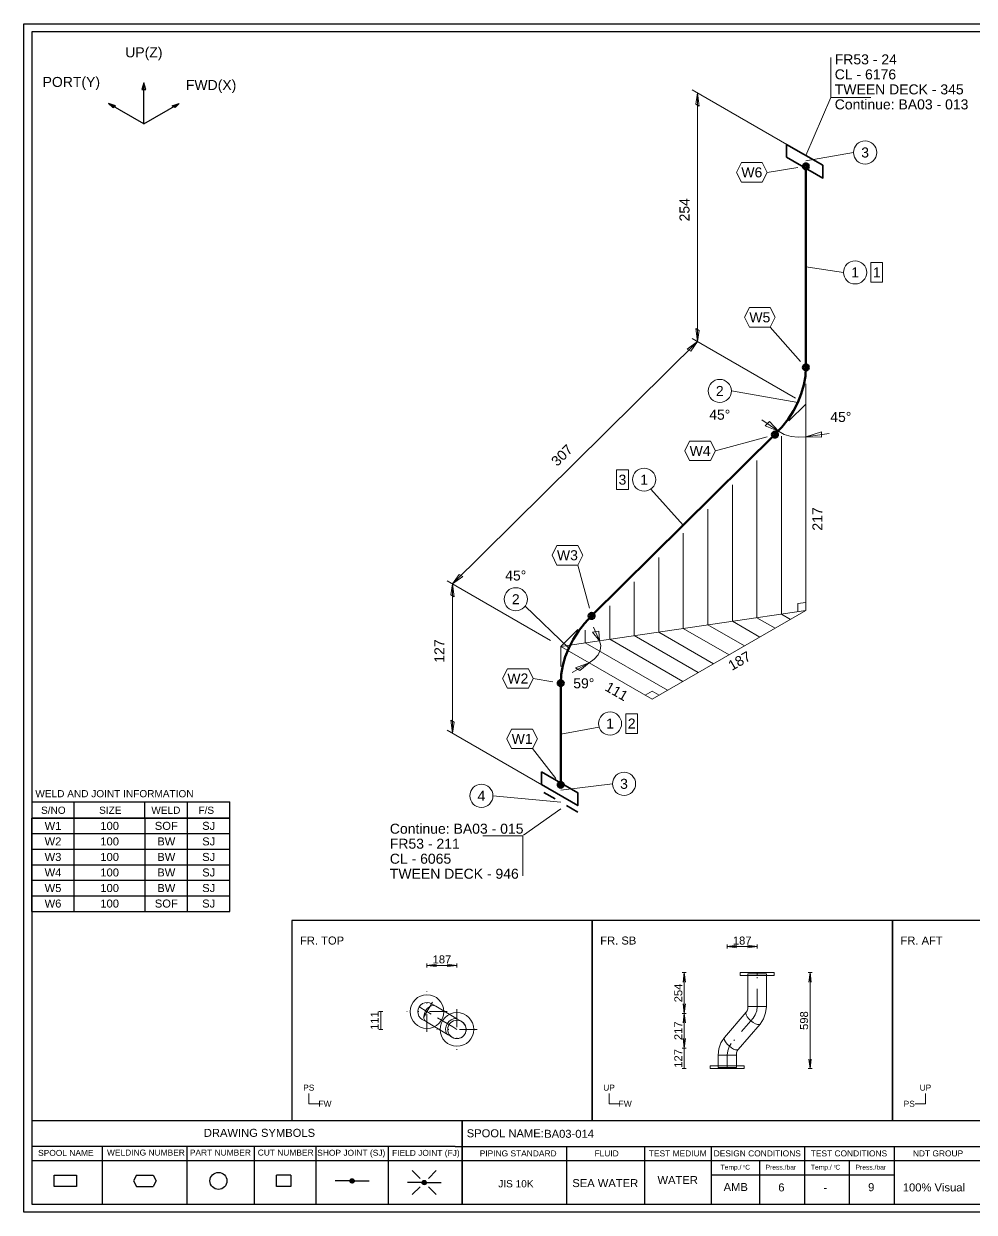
# Model space of a CAD drawing. Header units: millimetres. Extents: x 0 to 420, y 0 to 297.
# Drawn here: x 0 to 237.4, y 0 to 297 of the extents above; entities that cross this region are included whole.
import ezdxf
from ezdxf.enums import TextEntityAlignment as Align

# ---------------------------------------------------------------- set-up
doc = ezdxf.new("R2010")
doc.units = ezdxf.units.MM
doc.linetypes.add('DOTTED_DASHED5', pattern=[9.99997, 4.444431, -2.666659, 0.222222, -2.666659])
doc.linetypes.add('DOTTED_DASHED6', pattern=[10, 4.444444, -2.666667, 0.222222, -2.666667])
for name, color, linetype in [('FramesFromTables', 40, 'Continuous'), ('I_Coordinates', 11, 'Continuous'), ('I_CutNumbers', 10, 'Continuous'), ('I_Dimensions', 4, 'Continuous'), ('I_OtherComponents', 2, 'Continuous'), ('I_PartNumbers', 9, 'Continuous'), ('I_Pipes', 1, 'Continuous'), ('I_Tags', 8, 'Continuous'), ('I_Triangles', 5, 'Continuous'), ('SymbolsOnDrawingSheet', 1, 'Continuous'), ('TextFromTables', 2, 'Continuous'), ('TextFromTextBoxes', 2, 'Continuous')]:
    doc.layers.add(name, color=color, linetype=linetype)
doc.styles.add('Cadmatic Default Text', font='arial.ttf')

# ---------------------------------------------------------------- blocks, each defined once
blk = doc.blocks.new('BA01728716203_BOM_4')
at = {"layer": 'FramesFromTables', "linetype": 'ByBlock', "lineweight": 18}
for p, q in [((292, 285), (418, 285)), ((292, 271.5), (292, 285)), ((292, 271.5), (292, 285)), ((299.6, 271.5), (299.6, 285)), ((299.6, 271.5), (299.6, 285)), ((307, 271.5), (307, 285)), ((307, 271.5), (307, 285)), ((318.6, 271.5), (318.6, 285)), ((318.6, 271.5), (318.6, 285)), ((360.1, 271.5), (360.1, 285)), ((360.1, 271.5), (360.1, 285)), ((384.2, 271.5), (384.2, 285)), ((384.2, 271.5), (384.2, 285)), ((405.2, 271.5), (405.2, 285)), ((405.2, 271.5), (405.2, 285)), ((418, 271.5), (418, 285)), ((292, 280.5), (418, 280.5)), ((292, 276), (418, 276)), ((292, 205), (418.1, 205)), ((292, 200.67), (292, 205)), ((292.1, 200.67), (292.1, 205)), ((299.6, 200.67), (299.6, 205)), ((299.6, 200.67), (299.6, 205)), ((307.2, 200.67), (307.2, 205)), ((307.2, 200.67), (307.2, 205)), ((361.8, 200.67), (361.8, 205)), ((361.8, 200.67), (361.8, 205)), ((383.6, 200.67), (383.6, 205)), ((383.6, 200.67), (383.6, 205)), ((405.2, 200.67), (405.2, 205)), ((405.2, 200.67), (405.2, 205)), ((418, 200.67), (418, 205)), ((292, 127.3), (418.2, 127.3)), ((292, 115.3), (292, 127.3)), ((292, 115.3), (292, 127.3)), ((298.5, 115.3), (298.5, 127.3)), ((298.5, 115.3), (298.5, 127.3)), ((356.6, 115.3), (356.6, 127.3)), ((356.6, 115.3), (356.6, 127.3)), ((380, 115.3), (380, 127.3)), ((380, 115.3), (380, 127.3)), ((399.6, 115.3), (399.6, 127.3)), ((399.6, 115.3), (399.6, 127.3)), ((418, 115.3), (418, 127.3)), ((292, 123.3), (418.2, 123.3)), ((292, 119.3), (418.2, 119.3)), ((292, 68.4), (418, 68.4)), ((292, 58.6), (292, 68.4)), ((292, 58.6), (292, 68.4)), ((305.1, 58.6), (305.1, 68.4)), ((305.1, 58.6), (305.1, 68.4)), ((323.8, 58.6), (323.8, 68.4)), ((323.8, 58.6), (323.8, 68.4)), ((384.9, 58.6), (384.9, 68.4)), ((384.9, 58.6), (384.9, 68.4)), ((397.2, 58.6), (397.2, 68.4)), ((397.2, 58.6), (397.2, 68.4)), ((407.8, 58.6), (407.8, 68.4)), ((407.8, 58.6), (407.8, 68.4)), ((418, 58.6), (418, 68.4)), ((292, 65.13), (418, 65.13)), ((292, 61.87), (418, 61.87))]:
    blk.add_line(p, q, dxfattribs=at)
at = {"layer": 'FramesFromTables', "linetype": 'ByBlock', "lineweight": -3}
for p, q in [((2, 98.5), (51.5, 98.5)), ((2, 75.19), (2, 98.5)), ((2, 75.19), (2, 98.5)), ((12.6, 75.19), (12.6, 98.5)), ((12.6, 75.19), (12.6, 98.5)), ((30.3, 75.19), (30.3, 98.5)), ((30.3, 75.19), (30.3, 98.5)), ((40.9, 75.19), (40.9, 98.5)), ((40.9, 75.19), (40.9, 98.5)), ((51.5, 75.19), (51.5, 98.5)), ((2, 94.62), (51.5, 94.62)), ((2, 90.73), (51.5, 90.73)), ((2, 86.85), (51.5, 86.85)), ((2, 82.96), (51.5, 82.96)), ((2, 79.08), (51.5, 79.08))]:
    blk.add_line(p, q, dxfattribs=at)
at = {"layer": 'FramesFromTables', "linetype": 'ByBlock', "lineweight": 18, "flags": 128}
for points in [[(292, 271.5), (418, 271.5), (418, 285)], [(292, 200.67), (418.1, 200.67), (418.1, 205)], [(292, 115.3), (418.2, 115.3), (418.2, 127.3)], [(292, 58.6), (418, 58.6), (418, 68.4)]]:
    blk.add_lwpolyline(points, dxfattribs=at)
at = {"layer": 'FramesFromTables', "linetype": 'ByBlock', "lineweight": -3, "flags": 128}
blk.add_lwpolyline([(2, 75.19), (51.5, 75.19), (51.5, 98.5)], dxfattribs=at)
at = {"layer": 'TextFromTables', "linetype": 'ByBlock', "lineweight": 13, "style": 'Cadmatic Default Text'}
for s, p in [('1', (295.8, 282.75)), ('2', (295.8, 278.25)), ('3', (295.8, 273.75))]:
    blk.add_text(s, height=2, dxfattribs=at).set_placement(p, align=Align.MIDDLE_CENTER)
at = {"layer": 'TextFromTables', "linetype": 'ByBlock', "lineweight": 25, "style": 'Cadmatic Default Text'}
for s, p in [('0.51 ', (312.8, 282.75)), ('100A Sch40', (372.15, 282.75)), ('STPG370', (394.7, 282.75)), ('2', (303.3, 278.25)), ('100A Sch40', (372.15, 278.25)), ('PG 370', (394.7, 278.25)), ('2', (303.3, 273.75)), ('100A JIS10K', (372.15, 273.75)), ('SF 390A', (394.7, 273.75)), ('4', (295.85, 202.83)), ('1', (303.4, 202.83)), ('CNAF', (394.4, 202.83)), ('1', (295.25, 125.3)), ('2', (295.25, 121.3)), ('3', (295.25, 117.3)), ('W1', (7.3, 96.56)), ('100', (21.45, 96.56)), ('SOF', (35.6, 96.56)), ('SJ', (46.2, 96.56)), ('W2', (7.3, 92.67)), ('100', (21.45, 92.67)), ('BW', (35.6, 92.67)), ('SJ', (46.2, 92.67)), ('W3', (7.3, 88.79)), ('100', (21.45, 88.79)), ('BW', (35.6, 88.79)), ('SJ', (46.2, 88.79)), ('W4', (7.3, 84.91)), ('100', (21.45, 84.91)), ('BW', (35.6, 84.91)), ('SJ', (46.2, 84.91)), ('W5', (7.3, 81.02)), ('100', (21.45, 81.02)), ('BW', (35.6, 81.02)), ('SJ', (46.2, 81.02)), ('W6', (7.3, 77.14)), ('100', (21.45, 77.14)), ('SOF', (35.6, 77.14)), ('SJ', (46.2, 77.14))]:
    blk.add_text(s, height=2, dxfattribs=at).set_placement(p, align=Align.MIDDLE_CENTER)
for s, height, p in [('Pipe Seamless, BW ', 2, (319.4, 282.75)), ('16.00', 2, (406, 282.75)), ('Elbow SR, BW 45 deg', 2, (319.4, 278.25)), ('2.69', 2, (406, 278.25)), ('Flange SOFF ', 2, (319.4, 273.75)), ('2.39', 2, (406, 273.75)), ('Gasket, JIS10K, Thk 3mm ', 2, (308, 202.83)), ('100A', 2, (362.6, 202.83)), ('Pipe Seamless, BW', 2, (299.3, 125.3)), ('100A Sch40', 2, (357.4, 125.3)), ('STPG370', 1.75, (380.8, 125.3)), ('205', 2, (400.4, 125.3)), ('Pipe Seamless, BW', 2, (299.3, 121.3)), ('100A Sch40', 2, (357.4, 121.3)), ('STPG370', 1.75, (380.8, 121.3)), ('78', 2, (400.4, 121.3)), ('Pipe Seamless, BW', 2, (299.3, 117.3)), ('100A Sch40', 2, (357.4, 117.3)), ('STPG370', 1.75, (380.8, 117.3)), ('223', 2, (400.4, 117.3))]:
    blk.add_text(s, height=height, dxfattribs=at).set_placement(p, align=Align.MIDDLE_LEFT)
at = {"layer": 'TextFromTextBoxes', "linetype": 'ByBlock', "lineweight": -3, "style": 'Cadmatic Default Text'}
for s, p in [('EMAS OFFSHORE LIMITED', (306.3, 33.1)), ('BIO-SEA', (383.3, 33.65)), ('9354947', (368.2, 29.15)), ('-', (306.3, 29.2)), ('P1482', (307.1, 25)), ('JP 88 STORK', (372.9, 25.05)), ('BA03-014', (130, 19.6))]:
    blk.add_text(s, height=2, dxfattribs=at).set_placement(p, align=Align.MIDDLE_LEFT)
at = {"layer": 'TextFromTextBoxes', "linetype": 'ByBlock', "lineweight": 25, "style": 'Cadmatic Default Text'}
blk.add_text('BA03', height=2.5, dxfattribs=at).set_placement((357.5, 18.3), align=Align.MIDDLE_LEFT)
at = {"layer": 'TextFromTextBoxes', "linetype": 'ByBlock', "lineweight": -3, "style": 'Cadmatic Default Text'}
for s, height, p in [('WATER', 2, (163.35, 8.05)), ('SEA WATER', 2, (145.25, 7.28)), ('AMB', 2, (177.85, 6.3)), ('6', 2, (189.25, 6.2)), ('-', 2, (200.2, 6.15)), ('9', 2, (211.7, 6.25)), ('100% Visual', 2, (227.35, 6.2)), ('Ships Paint Spec', 2, (261.75, 6.3)), ('16 kg', 2, (284.75, 6.35)), ('30/40', 2.5, (316.1, 6.5))]:
    blk.add_text(s, height=height, dxfattribs=at).set_placement(p, align=Align.MIDDLE_CENTER)
at = {"layer": 'TextFromTextBoxes', "linetype": 'ByBlock', "lineweight": 25, "style": 'Cadmatic Default Text'}
blk.add_text('BA03', height=3, dxfattribs=at).set_placement((370.1, 6.45), align=Align.MIDDLE_CENTER)
blk = doc.blocks.new('SEDS_SPOOL_FORMAT_Gol_6')
at = {"layer": 'SymbolsOnDrawingSheet', "linetype": 'ByBlock', "lineweight": -3, "flags": 128}
for points in [[(0, 297), (420, 297), (420, 0), (0, 0), (0, 297)], [(418.01, 295.01), (2, 295.01)], [(2, 295.01), (2, 2)], [(2, 102.57), (51.49, 102.57)], [(12.6, 98.45), (12.6, 102.57)], [(30.28, 98.45), (30.28, 102.57)], [(40.88, 98.45), (40.88, 102.57)], [(51.49, 98.45), (51.49, 102.57)], [(2, 98.5), (51.5, 98.5)], [(2, 98.5), (51.5, 98.5)], [(51.49, 98.47), (2, 98.47)], [(2, 98.45), (51.49, 98.45)], [(2, 22.93), (107.74, 22.93)], [(107.74, 22.93), (292.02, 22.93)], [(109.52, 22.93), (109.52, 2)], [(109.52, 2), (109.52, 22.93)], [(107.74, 16.45), (2, 16.45)], [(19.62, 16.45), (19.62, 2)], [(40.69, 16.45), (40.69, 2)], [(57.56, 16.45), (57.56, 2)], [(72.95, 16.45), (72.95, 2)], [(91.02, 16.45), (91.02, 2)], [(107.74, 16.45), (292.02, 16.45)], [(135.58, 16.45), (135.58, 2)], [(155.03, 16.45), (155.03, 2)], [(171.67, 16.45), (171.67, 2)], [(195.02, 16.45), (195.02, 2)], [(217.4, 16.45), (217.4, 2)], [(2, 12.91), (292.02, 12.91)], [(183.82, 12.91), (183.82, 2)], [(206.21, 12.91), (206.21, 2)], [(13.2, 6.41), (7.55, 6.41), (7.55, 9.23), (13.2, 9.23)], [(13.2, 9.23), (13.2, 6.41)], [(28.12, 9.23), (27.42, 7.82)], [(28.12, 9.23), (32.36, 9.23)], [(32.36, 9.23), (33.07, 7.82)], [(66.68, 9.23), (66.68, 6.41), (63.15, 6.41), (63.15, 9.23)], [(66.68, 9.23), (63.15, 9.23)], [(99, 8.47), (97.06, 10.41)], [(101.09, 8.47), (103.03, 10.41)], [(171.67, 9.37), (217.4, 9.37)], [(171.67, 9.37), (217.4, 9.37)], [(27.42, 7.82), (28.12, 6.41)], [(28.12, 6.41), (32.36, 6.41)], [(33.07, 7.82), (32.36, 6.41)], [(81.48, 7.82), (77.79, 7.82)], [(81.49, 7.78), (82.04, 8.32)], [(81.51, 7.9), (81.93, 8.32)], [(81.52, 7.7), (82.14, 8.32)], [(81.55, 7.62), (82.22, 8.29)], [(81.56, 8.06), (81.76, 8.26)], [(81.57, 7.54), (82.28, 8.25)], [(81.62, 7.48), (82.34, 8.2)], [(81.68, 7.44), (82.4, 8.16)], [(81.74, 7.39), (82.45, 8.1)], [(81.8, 7.35), (82.48, 8.02)], [(81.88, 7.32), (82.5, 7.94)], [(81.98, 7.32), (82.53, 7.86)], [(82.09, 7.32), (82.52, 7.75)], [(82.24, 7.36), (82.47, 7.59)], [(82.54, 7.82), (86.24, 7.82)], [(99.51, 7.42), (95.82, 7.42)], [(99, 6.38), (97.06, 4.44)], [(99.53, 7.47), (99.99, 7.93)], [(99.53, 7.37), (100.1, 7.93)], [(99.56, 7.29), (100.2, 7.93)], [(99.58, 7.62), (99.88, 7.93)], [(99.58, 7.21), (100.27, 7.89)], [(99.61, 7.13), (100.33, 7.84)], [(99.67, 7.08), (100.39, 7.8)], [(99.73, 7.03), (100.45, 7.75)], [(99.79, 6.99), (100.49, 7.69)], [(99.85, 6.94), (100.52, 7.61)], [(99.94, 6.92), (100.54, 7.53)], [(100.04, 6.92), (100.57, 7.45)], [(100.15, 6.92), (100.54, 7.31)], [(100.38, 7.04), (100.49, 7.15)], [(100.57, 7.42), (104.27, 7.42)], [(101.09, 6.38), (103.03, 4.44)], [(2, 2), (418.01, 2)]]:
    blk.add_lwpolyline(points, dxfattribs=at)
at = {"layer": 'SymbolsOnDrawingSheet', "linetype": 'ByBlock', "lineweight": -3}
for centre, radius in [((48.63, 7.82), 2.12), ((82.01, 7.82), 0.53), ((100.04, 7.42), 0.53)]:
    blk.add_circle(centre, radius, dxfattribs=at)
at = {"layer": 'SymbolsOnDrawingSheet', "linetype": 'ByBlock', "lineweight": -3, "style": 'Cadmatic Default Text'}
for s, p in [('WELD AND JOINT INFORMATION', (2.89, 105.5)), ('S/NO', (4.31, 101.36)), ('SIZE', (18.81, 101.36)), ('WELD', (31.86, 101.36)), ('F/S', (43.63, 101.36))]:
    blk.add_text(s, height=1.8, dxfattribs=at).set_placement(p, align=Align.TOP_LEFT)
for s, height, p in [('DRAWING SYMBOLS', 2, (44.98, 18.84)), ('Temp./  C   ', 1.2, (174.06, 10.65)), ('Press./bar', 1.2, (185.31, 10.65)), ('Temp./  C   ', 1.2, (196.61, 10.65)), ('Press./bar', 1.2, (207.78, 10.65)), ('0', 0.53, (179.71, 11.25)), ('0', 0.53, (202.37, 11.25))]:
    blk.add_text(s, height=height, dxfattribs=at).set_placement(p)
for s, height, p in [('SPOOL NAME:', 2, (110.65, 19.73)), ('SPOOL NAME', 1.5, (3.58, 14.83)), ('WELDING NUMBER', 1.5, (20.79, 14.91)), ('PART NUMBER', 1.5, (41.48, 14.91)), ('CUT NUMBER', 1.5, (58.44, 14.91)), ('SHOP JOINT (SJ)', 1.5, (73.31, 14.85)), ('FIELD JOINT (FJ)', 1.5, (92, 14.83)), ('PIPING STANDARD', 1.5, (113.89, 14.7)), ('FLUID', 1.5, (142.57, 14.7)), ('TEST MEDIUM', 1.5, (156.14, 14.7)), ('DESIGN CONDITIONS', 1.5, (172.34, 14.7)), ('TEST CONDITIONS', 1.5, (196.58, 14.7)), ('NDT GROUP', 1.5, (222.09, 14.7)), ('JIS 10K', 1.8, (118.53, 7.12))]:
    blk.add_text(s, height=height, dxfattribs=at).set_placement(p, align=Align.MIDDLE_LEFT)
blk = doc.blocks.new('BA01728716203_PRT_100_3')
at = {"layer": 'I_OtherComponents', "linetype": 'ByBlock', "lineweight": 35}
for p, q in [((80.72, 79.97), (77.89, 81.6)), ((86.38, 76.71), (83.55, 78.34))]:
    blk.add_line(p, q, dxfattribs=at)
blk = doc.blocks.new('BA01728716203_PRT_101_3')
at = {"layer": 'I_OtherComponents', "linetype": 'ByBlock', "lineweight": 35, "flags": 128}
blk.add_lwpolyline([(77.33, 86.77), (77.33, 83.56), (86.38, 78.34), (86.38, 81.55), (77.33, 86.77)], dxfattribs=at)
at = {"layer": 'I_OtherComponents', "linetype": 'ByBlock', "lineweight": 50}
for radius in [0.75, 0.375]:
    blk.add_circle((82.14, 83.51), radius, dxfattribs=at)
blk = doc.blocks.new('BA01728716203_PRT_102_3')
at = {"layer": 'I_Pipes', "linetype": 'ByBlock', "lineweight": 50}
blk.add_line((82.14, 83.51), (82.14, 108.91), dxfattribs=at)
blk = doc.blocks.new('BA01728716203_PRT_103_3')
at = {"layer": 'I_Pipes', "linetype": 'ByBlock', "lineweight": 0}
for q in [(86.38, 122.29), (82.14, 113.05)]:
    blk.add_line((82.14, 118.1), q, dxfattribs=at)
at = {"layer": 'I_Pipes', "linetype": 'ByBlock', "lineweight": 50, "flags": 128}
blk.add_lwpolyline([(82.14, 108.91), (82.26, 111.1), (82.64, 113.31), (83.27, 115.52), (84.14, 117.69), (85.24, 119.82), (86.57, 121.88), (88.11, 123.86), (89.85, 125.72)], dxfattribs=at)
at = {"layer": 'I_Pipes', "linetype": 'ByBlock', "lineweight": 50}
for centre, radius in [((89.85, 125.72), 0.75), ((89.85, 125.72), 0.375), ((82.14, 108.91), 0.75), ((82.14, 108.91), 0.375)]:
    blk.add_circle(centre, radius, dxfattribs=at)
blk = doc.blocks.new('BA01728716203_PRT_104_3')
at = {"layer": 'I_Pipes', "linetype": 'ByBlock', "lineweight": 50}
blk.add_line((89.85, 125.72), (135.65, 171.03), dxfattribs=at)
blk = doc.blocks.new('BA01728716203_PRT_105_3')
at = {"layer": 'I_Pipes', "linetype": 'ByBlock', "lineweight": 0}
for q in [(143.37, 183.71), (139.12, 174.46)]:
    blk.add_line((143.37, 178.66), q, dxfattribs=at)
at = {"layer": 'I_Pipes', "linetype": 'ByBlock', "lineweight": 50, "flags": 128}
blk.add_lwpolyline([(135.65, 171.03), (137.39, 172.9), (138.93, 174.87), (140.26, 176.93), (141.36, 179.06), (142.23, 181.24), (142.86, 183.44), (143.24, 185.65), (143.37, 187.84)], dxfattribs=at)
at = {"layer": 'I_Pipes', "linetype": 'ByBlock', "lineweight": 50}
for centre, radius in [((143.37, 187.84), 0.75), ((143.37, 187.84), 0.375), ((135.65, 171.03), 0.75), ((135.65, 171.03), 0.375)]:
    blk.add_circle(centre, radius, dxfattribs=at)
blk = doc.blocks.new('BA01728716203_PRT_106_3')
at = {"layer": 'I_Pipes', "linetype": 'ByBlock', "lineweight": 50}
blk.add_line((143.37, 187.84), (143.37, 238.06), dxfattribs=at)
blk = doc.blocks.new('BA01728716203_PRT_107_3')
at = {"layer": 'I_OtherComponents', "linetype": 'ByBlock', "lineweight": 35, "flags": 128}
blk.add_lwpolyline([(138.56, 240.34), (138.56, 243.55), (147.61, 238.33), (147.61, 235.12), (138.56, 240.34)], dxfattribs=at)
at = {"layer": 'I_OtherComponents', "linetype": 'ByBlock', "lineweight": 50}
for radius in [0.75, 0.375]:
    blk.add_circle((143.37, 238.06), radius, dxfattribs=at)
blk = doc.blocks.new('BA01728716203_TRI_0_3')
at = {"layer": 'I_Triangles', "linetype": 'ByBlock', "lineweight": 0}
for p, q in [((137.24, 126.18), (137.24, 170.6)), ((131.12, 125.28), (131.12, 164.55)), ((125, 124.38), (125, 158.49)), ((118.87, 123.48), (118.87, 152.43)), ((112.75, 122.59), (112.75, 146.38)), ((106.63, 121.69), (106.63, 140.32)), ((100.5, 120.79), (100.5, 134.27)), ((94.38, 119.89), (94.38, 128.21)), ((82.14, 118.1), (143.37, 127.08)), ((135.69, 122.64), (131.12, 125.28)), ((139.53, 124.86), (137.24, 126.18)), ((88.26, 119), (88.26, 122.15)), ((124.17, 115.99), (112.75, 122.59)), ((128.01, 118.21), (118.87, 123.48)), ((131.85, 120.43), (125, 124.38)), ((108.81, 107.13), (88.26, 119)), ((112.65, 109.34), (94.38, 119.89)), ((116.49, 111.56), (100.5, 120.79)), ((120.33, 113.78), (106.63, 121.69))]:
    blk.add_line(p, q, dxfattribs=at)
at = {"layer": 'I_Triangles', "linetype": 'ByBlock', "lineweight": 0, "flags": 128}
for points in [[(82.14, 118.1), (143.37, 127.08), (143.37, 178.66)], [(132.4, 174.74), (136.51, 171.88), (134.32, 174.33), (133.22, 173.24), (136.51, 171.88), (137.98, 171.08), (139.66, 170.57), (141.47, 170.37), (143.37, 170.49), (147.24, 171.71), (147.24, 170.41), (143.37, 170.49), (149.18, 171.34)], [(141.39, 126.79), (141.39, 128.79), (143.37, 129.08)], [(82.14, 118.1), (104.98, 104.91), (143.37, 127.08)], [(90.35, 122.88), (91.83, 119.52), (90.07, 121.64), (91.62, 121.87), (91.83, 119.52), (92.13, 118.34), (92, 117.15), (91.45, 116), (90.51, 114.94), (89.21, 114.02), (85.81, 112.71), (86.94, 112.06), (89.21, 114.02), (84.96, 111.57)], [(103.24, 105.91), (104.98, 106.91), (106.71, 105.91)]]:
    blk.add_lwpolyline(points, dxfattribs=at)
at = {"layer": 'I_Triangles', "linetype": 'ByBlock', "lineweight": 0, "style": 'Cadmatic Default Text'}
for s, p in [('45°', (152.1, 175.44)), ('59°', (87.9, 108.88))]:
    blk.add_text(s, height=2.5, dxfattribs=at).set_placement(p, align=Align.MIDDLE_CENTER)
for s, rotation, p in [('217', 90, (146.25, 149.94)), ('187', 30, (126.77, 114.49)), ('111', 330, (96.1, 106.86))]:
    blk.add_text(s, height=2.5, rotation=rotation, dxfattribs=at).set_placement(p, align=Align.MIDDLE_CENTER)
blk = doc.blocks.new('BA01728716203_DIM_0_3')
at = {"layer": 'I_Dimensions', "linetype": 'ByBlock', "lineweight": 0}
for p, q in [((55.07, 133.72), (116.3, 194.28)), ((115, 195.03), (140.77, 180.16)), ((79.54, 119.6), (53.77, 134.47))]:
    blk.add_line(p, q, dxfattribs=at)
at = {"layer": 'I_Dimensions', "linetype": 'ByBlock', "lineweight": 0, "flags": 128}
for points in [[(116.3, 194.28), (114.6, 191.92), (113.74, 192.42), (116.3, 194.28)], [(55.07, 133.72), (57.64, 135.58), (56.77, 136.08), (55.07, 133.72)]]:
    blk.add_lwpolyline(points, dxfattribs=at)
at = {"layer": 'I_Dimensions', "linetype": 'ByBlock', "lineweight": 0, "style": 'Cadmatic Default Text'}
blk.add_text('307', height=2.5, rotation=44.6843, dxfattribs=at).set_placement((82.44, 165.88), align=Align.MIDDLE_CENTER)
blk = doc.blocks.new('BA01728716203_DIM_1_3')
at = {"layer": 'I_Dimensions', "linetype": 'ByBlock', "lineweight": 0}
for p, q in [((53.77, 134.47), (79.54, 119.6)), ((55.07, 96.41), (55.07, 133.72)), ((79.54, 82.29), (53.77, 97.16))]:
    blk.add_line(p, q, dxfattribs=at)
at = {"layer": 'I_Dimensions', "linetype": 'ByBlock', "lineweight": 0, "flags": 128}
for points in [[(55.07, 133.72), (55.5, 130.47), (54.64, 130.97), (55.07, 133.72)], [(55.07, 96.41), (55.5, 99.16), (54.64, 99.66), (55.07, 96.41)]]:
    blk.add_lwpolyline(points, dxfattribs=at)
at = {"layer": 'I_Dimensions', "linetype": 'ByBlock', "lineweight": 0, "style": 'Cadmatic Default Text'}
blk.add_text('127', height=2.5, rotation=90, dxfattribs=at).set_placement((51.82, 116.94), align=Align.MIDDLE_CENTER)
blk = doc.blocks.new('BA01728716203_DIM_2_3')
at = {"layer": 'I_Dimensions', "linetype": 'ByBlock', "lineweight": 0}
for p, q in [((115, 257.15), (140.77, 242.28)), ((116.3, 194.28), (116.3, 256.4)), ((140.77, 180.16), (115, 195.03))]:
    blk.add_line(p, q, dxfattribs=at)
at = {"layer": 'I_Dimensions', "linetype": 'ByBlock', "lineweight": 0, "flags": 128}
for points in [[(116.3, 256.4), (116.73, 253.15), (115.87, 253.65), (116.3, 256.4)], [(116.3, 194.28), (116.73, 197.03), (115.87, 197.53), (116.3, 194.28)]]:
    blk.add_lwpolyline(points, dxfattribs=at)
at = {"layer": 'I_Dimensions', "linetype": 'ByBlock', "lineweight": 0, "style": 'Cadmatic Default Text'}
blk.add_text('254', height=2.5, rotation=90, dxfattribs=at).set_placement((113.05, 227.22), align=Align.MIDDLE_CENTER)
blk = doc.blocks.new('BA01728716203_CRD_0_3')
at = {"layer": 'I_Coordinates', "linetype": 'ByBlock', "lineweight": 0}
blk.add_line((149.58, 255.3), (143.37, 240.78), dxfattribs=at)
at = {"layer": 'I_Coordinates', "linetype": 'ByBlock', "lineweight": 0, "flags": 128}
blk.add_lwpolyline([(149.58, 265.3), (149.58, 255.3), (159.58, 255.3)], dxfattribs=at)
at = {"layer": 'I_Coordinates', "linetype": 'ByBlock', "lineweight": 0, "style": 'Cadmatic Default Text'}
for s, p in [('FR53 - 24', (150.58, 263.55)), ('CL - 6176', (150.58, 259.8)), ('TWEEN DECK - 345', (150.58, 256.05)), ('Continue: BA03 - 013', (150.58, 252.3))]:
    blk.add_text(s, height=2.5, dxfattribs=at).set_placement(p)
blk = doc.blocks.new('BA01728716203_CRD_1_3')
at = {"layer": 'I_Coordinates', "linetype": 'ByBlock', "lineweight": 0}
blk.add_line((72.83, 70.91), (82.14, 77.52), dxfattribs=at)
at = {"layer": 'I_Coordinates', "linetype": 'ByBlock', "lineweight": 0, "flags": 128}
blk.add_lwpolyline([(72.66, 60.79), (72.66, 70.79), (62.66, 70.79)], dxfattribs=at)
at = {"layer": 'I_Coordinates', "linetype": 'ByBlock', "lineweight": 0, "style": 'Cadmatic Default Text'}
for s, p in [('Continue: BA03 - 015', (39.44, 73.79)), ('FR53 - 211', (39.44, 70.04)), ('CL - 6065', (39.44, 66.29)), ('TWEEN DECK - 946', (39.44, 62.54))]:
    blk.add_text(s, height=2.5, dxfattribs=at).set_placement(p, align=Align.TOP_LEFT)
blk = doc.blocks.new('BA01728716203_PTN_0_3')
at = {"layer": 'I_PartNumbers', "linetype": 'ByBlock', "lineweight": 0}
blk.add_line((73.24, 128.18), (84.14, 117.69), dxfattribs=at)
blk.add_circle((70.9, 129.89), 2.89, dxfattribs=at)
at = {"layer": 'I_PartNumbers', "linetype": 'ByBlock', "lineweight": 0, "style": 'Cadmatic Default Text'}
blk.add_text('2', height=2.5, dxfattribs=at).set_placement((70.9, 129.89), align=Align.MIDDLE_CENTER)
blk = doc.blocks.new('BA01728716203_PTN_1_3')
at = {"layer": 'I_PartNumbers', "linetype": 'ByBlock', "lineweight": 0}
blk.add_line((65.2, 80.76), (82.14, 79.15), dxfattribs=at)
blk.add_circle((62.31, 80.76), 2.89, dxfattribs=at)
at = {"layer": 'I_PartNumbers', "linetype": 'ByBlock', "lineweight": 0, "style": 'Cadmatic Default Text'}
blk.add_text('4', height=2.5, dxfattribs=at).set_placement((62.31, 80.76), align=Align.MIDDLE_CENTER)
blk = doc.blocks.new('BA01728716203_PTN_2_3')
at = {"layer": 'I_PartNumbers', "linetype": 'ByBlock', "lineweight": 0}
blk.add_line((91.69, 97.93), (82.14, 96.21), dxfattribs=at)
blk.add_circle((94.44, 98.82), 2.89, dxfattribs=at)
at = {"layer": 'I_PartNumbers', "linetype": 'ByBlock', "lineweight": 0, "style": 'Cadmatic Default Text'}
blk.add_text('1', height=2.5, dxfattribs=at).set_placement((94.44, 98.82), align=Align.MIDDLE_CENTER)
blk = doc.blocks.new('BA01728716203_PTN_3_3')
at = {"layer": 'I_PartNumbers', "linetype": 'ByBlock', "lineweight": 0}
blk.add_line((95.05, 83.76), (82.14, 82.15), dxfattribs=at)
blk.add_circle((97.94, 83.76), 2.89, dxfattribs=at)
at = {"layer": 'I_PartNumbers', "linetype": 'ByBlock', "lineweight": 0, "style": 'Cadmatic Default Text'}
blk.add_text('3', height=2.5, dxfattribs=at).set_placement((97.94, 83.76), align=Align.MIDDLE_CENTER)
blk = doc.blocks.new('BA01728716203_PTN_4_3')
at = {"layer": 'I_PartNumbers', "linetype": 'ByBlock', "lineweight": 0}
blk.add_line((104.66, 157.43), (112.75, 148.38), dxfattribs=at)
blk.add_circle((102.96, 159.77), 2.89, dxfattribs=at)
at = {"layer": 'I_PartNumbers', "linetype": 'ByBlock', "lineweight": 0, "style": 'Cadmatic Default Text'}
blk.add_text('1', height=2.5, dxfattribs=at).set_placement((102.96, 159.77), align=Align.MIDDLE_CENTER)
blk = doc.blocks.new('BA01728716203_PTN_5_3')
at = {"layer": 'I_PartNumbers', "linetype": 'ByBlock', "lineweight": 0}
blk.add_line((124.75, 181.94), (141.36, 179.06), dxfattribs=at)
blk.add_circle((121.86, 181.94), 2.89, dxfattribs=at)
at = {"layer": 'I_PartNumbers', "linetype": 'ByBlock', "lineweight": 0, "style": 'Cadmatic Default Text'}
blk.add_text('2', height=2.5, dxfattribs=at).set_placement((121.86, 181.94), align=Align.MIDDLE_CENTER)
blk = doc.blocks.new('BA01728716203_PTN_6_3')
at = {"layer": 'I_PartNumbers', "linetype": 'ByBlock', "lineweight": 0}
blk.add_line((152.78, 211.56), (143.37, 212.95), dxfattribs=at)
blk.add_circle((155.67, 211.56), 2.89, dxfattribs=at)
at = {"layer": 'I_PartNumbers', "linetype": 'ByBlock', "lineweight": 0, "style": 'Cadmatic Default Text'}
blk.add_text('1', height=2.5, dxfattribs=at).set_placement((155.67, 211.56), align=Align.MIDDLE_CENTER)
blk = doc.blocks.new('BA01728716203_PTN_7_3')
at = {"layer": 'I_PartNumbers', "linetype": 'ByBlock', "lineweight": 0}
blk.add_line((155.28, 241.53), (143.37, 239.42), dxfattribs=at)
blk.add_circle((158.17, 241.53), 2.89, dxfattribs=at)
at = {"layer": 'I_PartNumbers', "linetype": 'ByBlock', "lineweight": 0, "style": 'Cadmatic Default Text'}
blk.add_text('3', height=2.5, dxfattribs=at).set_placement((158.17, 241.53), align=Align.MIDDLE_CENTER)
blk = doc.blocks.new('BA01728716203_CUT_10_3')
at = {"layer": 'I_CutNumbers', "linetype": 'ByBlock', "lineweight": 0, "flags": 128}
blk.add_lwpolyline([(101.32, 96.37), (101.32, 101.27), (98.38, 101.27), (98.38, 96.37), (101.32, 96.37)], dxfattribs=at)
at = {"layer": 'I_CutNumbers', "linetype": 'ByBlock', "lineweight": 0, "style": 'Cadmatic Default Text'}
blk.add_text('2', height=2.5, dxfattribs=at).set_placement((99.85, 98.82), align=Align.MIDDLE_CENTER)
blk = doc.blocks.new('BA01728716203_CUT_11_3')
at = {"layer": 'I_CutNumbers', "linetype": 'ByBlock', "lineweight": 0, "flags": 128}
blk.add_lwpolyline([(99.03, 157.32), (99.03, 162.22), (96.08, 162.22), (96.08, 157.32), (99.03, 157.32)], dxfattribs=at)
at = {"layer": 'I_CutNumbers', "linetype": 'ByBlock', "lineweight": 0, "style": 'Cadmatic Default Text'}
blk.add_text('3', height=2.5, dxfattribs=at).set_placement((97.55, 159.77), align=Align.MIDDLE_CENTER)
blk = doc.blocks.new('BA01728716203_CUT_12_3')
at = {"layer": 'I_CutNumbers', "linetype": 'ByBlock', "lineweight": 0, "flags": 128}
blk.add_lwpolyline([(162.55, 209.11), (162.55, 214.01), (159.61, 214.01), (159.61, 209.11), (162.55, 209.11)], dxfattribs=at)
at = {"layer": 'I_CutNumbers', "linetype": 'ByBlock', "lineweight": 0, "style": 'Cadmatic Default Text'}
blk.add_text('1', height=2.5, dxfattribs=at).set_placement((161.08, 211.56), align=Align.MIDDLE_CENTER)
blk = doc.blocks.new('BA01728716203_fii_8_3')
at = {"layer": 'I_Tags', "linetype": 'ByBlock', "lineweight": 0, "style": 'Cadmatic Default Text'}
blk.add_text('45°', height=2.5, dxfattribs=at).set_placement((70.9, 135.82), align=Align.MIDDLE_CENTER)
blk = doc.blocks.new('BA01728716203_fii_9_3')
at = {"layer": 'I_Tags', "linetype": 'ByBlock', "lineweight": 0, "style": 'Cadmatic Default Text'}
blk.add_text('45°', height=2.5, dxfattribs=at).set_placement((121.86, 176), align=Align.MIDDLE_CENTER)
blk = doc.blocks.new('Pi_Weld_0')
at = {"layer": 'I_Tags', "linetype": 'ByBlock', "lineweight": 0, "flags": 128}
for points in [[(-2.62, 2.45), (-3.84, 0)], [(-3.84, 0), (-2.62, -2.45)], [(2.62, 2.45), (-2.62, 2.45)], [(3.84, 0), (2.62, 2.45)], [(2.62, -2.45), (3.84, 0)], [(-2.62, -2.45), (2.62, -2.45)], [(2.62, -2.45), (8.42, -9.91)]]:
    blk.add_lwpolyline(points, dxfattribs=at)
at = {"layer": 'I_Tags', "linetype": 'ByBlock', "lineweight": 0, "style": 'Cadmatic Default Text'}
blk.add_text('W1', height=2.5, dxfattribs=at).set_placement((0, 0), align=Align.MIDDLE_CENTER)
blk = doc.blocks.new('Pi_Weld_1')
at = {"layer": 'I_Tags', "linetype": 'ByBlock', "lineweight": 0, "flags": 128}
for points in [[(-2.62, 2.45), (-3.84, 0)], [(-3.84, 0), (-2.62, -2.45)], [(2.62, 2.45), (-2.62, 2.45)], [(3.84, 0), (2.62, 2.45)], [(2.62, -2.45), (3.84, 0)], [(3.84, 0), (8.74, -0.83)], [(-2.62, -2.45), (2.62, -2.45)]]:
    blk.add_lwpolyline(points, dxfattribs=at)
at = {"layer": 'I_Tags', "linetype": 'ByBlock', "lineweight": 0, "style": 'Cadmatic Default Text'}
blk.add_text('W2', height=2.5, dxfattribs=at).set_placement((0, 0), align=Align.MIDDLE_CENTER)
blk = doc.blocks.new('Pi_Weld_2')
at = {"layer": 'I_Tags', "linetype": 'ByBlock', "lineweight": 0, "flags": 128}
for points in [[(-2.62, 2.45), (-3.84, 0)], [(-3.84, 0), (-2.62, -2.45)], [(2.62, 2.45), (-2.62, 2.45)], [(3.84, 0), (2.62, 2.45)], [(2.62, -2.45), (3.84, 0)], [(-2.62, -2.45), (2.62, -2.45)], [(2.62, -2.45), (5.53, -13.23)]]:
    blk.add_lwpolyline(points, dxfattribs=at)
at = {"layer": 'I_Tags', "linetype": 'ByBlock', "lineweight": 0, "style": 'Cadmatic Default Text'}
blk.add_text('W3', height=2.5, dxfattribs=at).set_placement((0, 0), align=Align.MIDDLE_CENTER)
blk = doc.blocks.new('Pi_Weld_3')
at = {"layer": 'I_Tags', "linetype": 'ByBlock', "lineweight": 0, "flags": 128}
for points in [[(3.84, 0), (16.78, 3.53)], [(-2.62, 2.45), (-3.84, 0)], [(-3.84, 0), (-2.62, -2.45)], [(2.62, 2.45), (-2.62, 2.45)], [(3.84, 0), (2.62, 2.45)], [(2.62, -2.45), (3.84, 0)], [(-2.62, -2.45), (2.62, -2.45)]]:
    blk.add_lwpolyline(points, dxfattribs=at)
at = {"layer": 'I_Tags', "linetype": 'ByBlock', "lineweight": 0, "style": 'Cadmatic Default Text'}
blk.add_text('W4', height=2.5, dxfattribs=at).set_placement((0, 0), align=Align.MIDDLE_CENTER)
blk = doc.blocks.new('Pi_Weld_4')
at = {"layer": 'I_Tags', "linetype": 'ByBlock', "lineweight": 0, "flags": 128}
for points in [[(-2.62, 2.45), (-3.84, 0)], [(-3.84, 0), (-2.62, -2.45)], [(2.62, 2.45), (-2.62, 2.45)], [(3.84, 0), (2.62, 2.45)], [(2.62, -2.45), (3.84, 0)], [(-2.62, -2.45), (2.62, -2.45)], [(2.62, -2.45), (10.18, -11)]]:
    blk.add_lwpolyline(points, dxfattribs=at)
at = {"layer": 'I_Tags', "linetype": 'ByBlock', "lineweight": 0, "style": 'Cadmatic Default Text'}
blk.add_text('W5', height=2.5, dxfattribs=at).set_placement((0, 0), align=Align.MIDDLE_CENTER)
blk = doc.blocks.new('Pi_Weld_5')
at = {"layer": 'I_Tags', "linetype": 'ByBlock', "lineweight": 0, "flags": 128}
for points in [[(-2.62, 2.45), (-3.84, 0)], [(-3.84, 0), (-2.62, -2.45)], [(2.62, 2.45), (-2.62, 2.45)], [(3.84, 0), (2.62, 2.45)], [(2.62, -2.45), (3.84, 0)], [(3.84, 0), (11.52, 1.19)], [(-2.62, -2.45), (2.62, -2.45)]]:
    blk.add_lwpolyline(points, dxfattribs=at)
at = {"layer": 'I_Tags', "linetype": 'ByBlock', "lineweight": 0, "style": 'Cadmatic Default Text'}
blk.add_text('W6', height=2.5, dxfattribs=at).set_placement((0, 0), align=Align.MIDDLE_CENTER)

msp = doc.modelspace()

# ---------------------------------------------------------------- linework, layer by layer
at = {"linetype": 'ByBlock', "lineweight": 25, "flags": 128}
for points in [[(67, 22.9), (142, 22.9), (142, 72.9), (67, 72.9), (67, 22.9)], [(142, 22.9), (217, 22.9), (217, 72.9), (142, 72.9), (142, 22.9)], [(217, 22.9), (292, 22.9), (292, 72.9), (217, 72.9), (217, 22.9)]]:
    msp.add_lwpolyline(points, dxfattribs=at)
at = {"linetype": 'ByBlock', "lineweight": 13, "flags": 128}
for points in [[(175.72, 65.89), (175.72, 66.89)], [(175.72, 66.39), (178.12, 66.08), (175.72, 66.39), (178.12, 66.71), (175.72, 66.39)], [(175.72, 66.39), (183.2, 66.39)], [(183.2, 66.39), (180.8, 66.71), (183.2, 66.39), (180.8, 66.08), (183.2, 66.39)], [(183.2, 65.89), (183.2, 66.89)], [(100.72, 61.19), (100.72, 62.19)], [(100.72, 61.69), (103.12, 61.37), (100.72, 61.69), (103.12, 62), (100.72, 61.69)], [(100.72, 61.69), (108.2, 61.69)], [(108.2, 61.69), (105.8, 62), (108.2, 61.69), (105.8, 61.37), (108.2, 61.69)], [(108.2, 61.19), (108.2, 62.19)], [(165.5, 59.89), (164.5, 59.89)], [(165, 59.89), (164.69, 57.49), (165, 59.89), (165.32, 57.49), (165, 59.89)], [(165, 49.69), (165, 59.89)], [(195.92, 59.89), (196.92, 59.89)], [(196.42, 59.89), (196.1, 57.49), (196.42, 59.89), (196.73, 57.49), (196.42, 59.89)], [(196.42, 35.89), (196.42, 59.89)], [(165, 49.69), (165.32, 52.09), (165, 49.69), (164.69, 52.09), (165, 49.69)], [(89.66, 50.13), (88.66, 50.13)], [(89.16, 45.68), (89.16, 50.13)], [(165.5, 49.69), (164.5, 49.69)], [(165, 49.69), (164.69, 47.29), (165, 49.69), (165.32, 47.29), (165, 49.69)], [(165, 40.98), (165, 49.69)], [(89.66, 45.68), (88.66, 45.68)], [(165, 40.98), (165.32, 43.38), (165, 40.98), (164.69, 43.38), (165, 40.98)], [(165.5, 40.98), (164.5, 40.98)], [(165, 35.89), (165, 40.98)], [(165.5, 35.89), (164.5, 35.89)], [(195.92, 35.89), (196.92, 35.89)], [(196.42, 35.89), (196.73, 38.29), (196.42, 35.89), (196.1, 38.29), (196.42, 35.89)]]:
    msp.add_lwpolyline(points, dxfattribs=at)
at = {"linetype": 'DOTTED_DASHED6', "lineweight": 13, "flags": 128}
for points in [[(183.2, 59.89), (183.2, 59.17)], [(183.2, 51.38), (183.2, 59.61)], [(100.72, 45.07), (100.72, 55.19)], [(100.72, 50.13), (98.75, 51.3)], [(102.12, 52.5), (99.31, 47.77)], [(108.2, 50.73), (108.2, 40.62)], [(105.77, 50.13), (95.66, 50.13)], [(101.74, 49.52), (100.72, 50.13)], [(107.18, 46.29), (101.74, 49.52)], [(182.18, 48.5), (176.74, 42.18)], [(113.26, 45.68), (103.15, 45.68)], [(108.2, 45.68), (107.18, 46.29)], [(175.72, 36.17), (175.72, 39.29)], [(175.72, 35.89), (175.72, 36.61)]]:
    msp.add_lwpolyline(points, dxfattribs=at)
at = {"linetype": 'DOTTED_DASHED5', "lineweight": 13, "flags": 128}
for points in [[(182.18, 48.5), (182.73, 49.35), (183.08, 50.33), (183.2, 51.38)], [(175.72, 39.29), (175.84, 40.35), (176.19, 41.33), (176.74, 42.18)]]:
    msp.add_lwpolyline(points, dxfattribs=at)
at = {"layer": 'SymbolsOnDrawingSheet', "linetype": 'ByBlock', "lineweight": 25, "flags": 128}
for points in [[(30.5, 280.57), (30, 282.21), (29.5, 280.57), (30.5, 280.57)], [(30, 272), (30, 282.21)], [(30, 272), (21.16, 277.1)], [(22.93, 276.49), (21.16, 277.1), (22.22, 276.08), (22.93, 276.49)], [(30, 272), (38.84, 277.1)], [(37.07, 276.49), (38.84, 277.1), (37.78, 276.08), (37.07, 276.49)]]:
    msp.add_lwpolyline(points, dxfattribs=at)
at = {"layer": 'SymbolsOnDrawingSheet', "linetype": 'ByBlock', "lineweight": 18, "flags": 128}
for points in [[(187.42, 59.89), (187.42, 59.17), (178.99, 59.17), (178.99, 59.89), (187.42, 59.89)], [(180.91, 51.38), (180.91, 59.61), (185.5, 59.61), (185.5, 51.38), (180.91, 51.38)], [(102.92, 51.49), (102.43, 51.65), (101.87, 51.6), (101.31, 51.35), (100.78, 50.92), (100.35, 50.35), (100.06, 49.7), (99.93, 49.03), (99.97, 48.41), (100.2, 47.9), (100.57, 47.55)], [(102.01, 52.03), (101.89, 52.1)], [(102.36, 51.82), (102.01, 52.03)], [(102.92, 51.49), (102.36, 51.82)], [(102.92, 51.49), (108.35, 48.26)], [(180.68, 50.36), (180.85, 50.84)], [(180.85, 50.84), (180.91, 51.38)], [(185.5, 51.38), (185.32, 49.81)], [(99.54, 48.16), (99.66, 48.09)], [(99.66, 48.09), (100.01, 47.88)], [(100.01, 47.88), (100.57, 47.55)], [(106, 44.32), (100.57, 47.55)], [(106, 44.32), (105.63, 44.67), (105.41, 45.18), (105.36, 45.8), (105.49, 46.47), (105.78, 47.12), (106.21, 47.69), (106.74, 48.12), (107.31, 48.37), (107.86, 48.42), (108.35, 48.26)], [(108.35, 48.26), (108.91, 47.93)], [(108.91, 47.93), (109.26, 47.72)], [(109.26, 47.72), (109.38, 47.65)], [(175, 43.67), (180.44, 50)], [(183.92, 47.01), (183.66, 46.88), (183.27, 46.92), (182.76, 47.11), (182.2, 47.44), (181.64, 47.87), (181.12, 48.36), (180.72, 48.87), (180.45, 49.34), (180.36, 49.73), (180.44, 50)], [(180.44, 50), (180.68, 50.36)], [(184.79, 48.33), (183.92, 47.01)], [(185.32, 49.81), (184.79, 48.33)], [(183.92, 47.01), (178.48, 40.68)], [(106.56, 43.99), (106, 44.32)], [(106.91, 43.78), (106.56, 43.99)], [(107.03, 43.71), (106.91, 43.78)], [(173.6, 40.86), (174.13, 42.35)], [(174.13, 42.35), (175, 43.67)], [(175, 43.67), (174.92, 43.4), (175.02, 43.02), (175.28, 42.55), (175.69, 42.04), (176.2, 41.55), (176.77, 41.12), (177.33, 40.79), (177.83, 40.6), (178.23, 40.56), (178.48, 40.68)], [(173.42, 39.29), (173.6, 40.86)], [(173.42, 36.17), (173.42, 39.29), (178.01, 39.29), (178.01, 36.17), (173.42, 36.17)], [(178.07, 39.84), (178.01, 39.29)], [(178.24, 40.31), (178.07, 39.84)], [(178.48, 40.68), (178.24, 40.31)], [(171.5, 35.89), (171.5, 36.61), (179.93, 36.61), (179.93, 35.89), (171.5, 35.89)], [(71.2, 27.1), (71.2, 29.67)], [(71.2, 27.1), (73.78, 27.1)], [(146.2, 27.1), (146.2, 29.67)], [(146.2, 27.1), (148.77, 27.1)], [(225.24, 27.1), (222.66, 27.1)], [(225.24, 27.1), (225.24, 29.67)]]:
    msp.add_lwpolyline(points, dxfattribs=at)
at = {"layer": 'SymbolsOnDrawingSheet', "linetype": 'ByBlock', "lineweight": 18}
for centre, radius in [((100.72, 50.13), 4.21), ((108.2, 45.68), 4.21), ((108.2, 45.68), 2.29)]:
    msp.add_circle(centre, radius, dxfattribs=at)
for centre, start, end in [((100.72, 50.13), 59.2432, 239.2452), ((100.72, 50.13), 59.2432, 239.2452), ((108.2, 45.68), 239.2696, 59.2433)]:
    msp.add_arc(centre, 2.29, start, end, dxfattribs=at)

# ---------------------------------------------------------------- block references
at = {"layer": 'I_Coordinates', "lineweight": 0}
for name in ['BA01728716203_CRD_0_3', 'BA01728716203_CRD_1_3']:
    msp.add_blockref(name, (52, 23.3), dxfattribs=at)
at = {"layer": 'I_CutNumbers', "lineweight": 0}
for name in ['BA01728716203_CUT_12_3', 'BA01728716203_CUT_11_3', 'BA01728716203_CUT_10_3']:
    msp.add_blockref(name, (52, 23.3), dxfattribs=at)
at = {"layer": 'I_Dimensions', "lineweight": 0}
for name in ['BA01728716203_DIM_2_3', 'BA01728716203_DIM_0_3', 'BA01728716203_DIM_1_3']:
    msp.add_blockref(name, (52, 23.3), dxfattribs=at)
at = {"layer": 'I_OtherComponents', "lineweight": 35}
for name in ['BA01728716203_PRT_107_3', 'BA01728716203_PRT_101_3', 'BA01728716203_PRT_100_3']:
    msp.add_blockref(name, (52, 23.3), dxfattribs=at)
at = {"layer": 'I_PartNumbers', "lineweight": 0}
for name in ['BA01728716203_PTN_7_3', 'BA01728716203_PTN_6_3', 'BA01728716203_PTN_5_3', 'BA01728716203_PTN_4_3', 'BA01728716203_PTN_0_3', 'BA01728716203_PTN_2_3', 'BA01728716203_PTN_3_3', 'BA01728716203_PTN_1_3']:
    msp.add_blockref(name, (52, 23.3), dxfattribs=at)
at = {"layer": 'I_Pipes', "lineweight": 50}
for name in ['BA01728716203_PRT_106_3', 'BA01728716203_PRT_105_3', 'BA01728716203_PRT_104_3', 'BA01728716203_PRT_103_3', 'BA01728716203_PRT_102_3']:
    msp.add_blockref(name, (52, 23.3), dxfattribs=at)
at = {"layer": 'I_Tags'}
for name, p in [('Pi_Weld_5', (181.87, 259.86)), ('Pi_Weld_4', (183.87, 223.64)), ('Pi_Weld_3', (168.95, 190.27)), ('Pi_Weld_2', (135.8, 164.19)), ('Pi_Weld_1', (123.42, 133.38)), ('Pi_Weld_0', (124.49, 118.3))]:
    msp.add_blockref(name, p, dxfattribs=at)
at = {"layer": 'I_Tags', "lineweight": 0}
for name in ['BA01728716203_fii_9_3', 'BA01728716203_fii_8_3']:
    msp.add_blockref(name, (52, 23.3), dxfattribs=at)
at = {"layer": 'I_Triangles', "lineweight": 0}
msp.add_blockref('BA01728716203_TRI_0_3', (52, 23.3), dxfattribs=at)
at = {"layer": 'SymbolsOnDrawingSheet'}
msp.add_blockref('SEDS_SPOOL_FORMAT_Gol_6', (0, 0), dxfattribs=at)
at = {"layer": 'TextFromTextBoxes', "lineweight": 25}
msp.add_blockref('BA01728716203_BOM_4', (0, 0), dxfattribs=at)

# ---------------------------------------------------------------- texts
at = {"layer": 'SymbolsOnDrawingSheet', "linetype": 'ByBlock', "lineweight": 25, "style": 'Cadmatic Default Text'}
for s, p in [('UP(Z)', (30, 289.86)), ('PORT(Y)', (11.88, 282.46)), ('FWD(X)', (46.79, 281.7))]:
    msp.add_text(s, height=2.5, dxfattribs=at).set_placement(p, align=Align.MIDDLE_CENTER)
for s, p in [('FR. TOP', (69, 68.9)), ('FR. SB', (144, 68.9)), ('FR. AFT', (219, 68.9))]:
    msp.add_text(s, height=2, dxfattribs=at).set_placement(p, align=Align.TOP_LEFT)
at = {"layer": 'SymbolsOnDrawingSheet', "linetype": 'ByBlock', "lineweight": 13, "style": 'Cadmatic Default Text'}
for p in [(179.46, 67.89), (104.46, 63.19)]:
    msp.add_text('187', height=2, dxfattribs=at).set_placement(p, align=Align.MIDDLE_CENTER)
for s, p in [('254', (163.5, 54.79)), ('111', (87.66, 47.9)), ('217', (163.5, 45.34)), ('598', (194.92, 47.89)), ('127', (163.5, 38.44))]:
    msp.add_text(s, height=2, rotation=90, dxfattribs=at).set_placement(p, align=Align.MIDDLE_CENTER)
at = {"layer": 'SymbolsOnDrawingSheet', "linetype": 'ByBlock', "lineweight": 18, "style": 'Cadmatic Default Text'}
for s, p in [('PS', (71.2, 31.14)), ('UP', (146.2, 31.14)), ('UP', (225.24, 31.14)), ('FW', (75.24, 27.1)), ('FW', (150.24, 27.1)), ('PS', (221.2, 27.1))]:
    msp.add_text(s, height=1.5, dxfattribs=at).set_placement(p, align=Align.MIDDLE_CENTER)

doc.saveas('drawing.dxf')
